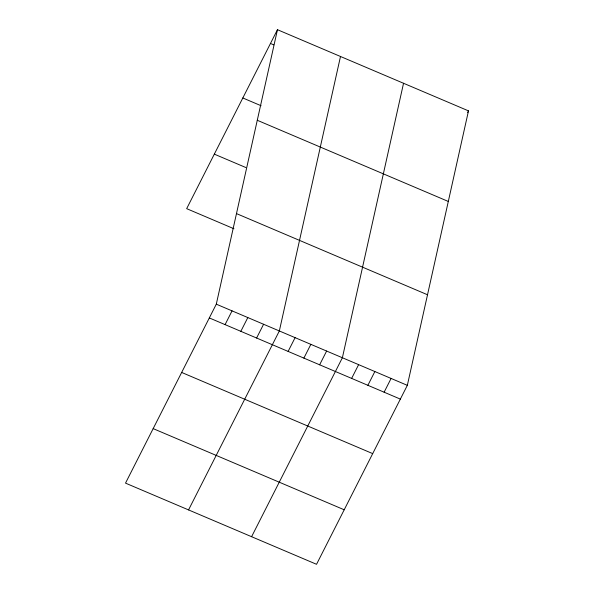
<?xml version="1.0" encoding="UTF-8"?>
<svg xmlns="http://www.w3.org/2000/svg" width="594" height="594" viewBox="0 0 594 594"><rect width="100%" height="100%" fill="white"/><g stroke="black" fill="none" stroke-linecap="round" stroke-linejoin="round"><path stroke-width="0.89" d="M216.298 304.173L277.457 29.7L468.488 110.87L407.336 385.343L316.543 564.3L125.512 483.13L216.298 304.173L407.336 385.343M340.496 56.489L279.343 330.962L188.55 509.912M403.541 83.271L342.382 357.744L251.596 536.701M277.457 29.7L186.665 208.657L233.947 228.749M225.081 324.628L232.061 310.87M240.837 331.326L247.817 317.567M256.601 338.023L263.58 324.265M288.12 351.41L295.099 337.659M303.883 358.108L310.862 344.349M319.639 364.805L326.618 351.047M467.671 112.489L468.488 110.87M351.641 378.4L358.62 364.649M367.879 385.306L374.859 371.547M384.118 392.203L391.097 378.445M270.478 43.459L273.797 44.869M242.82 97.973L261.07 105.725M257.276 120.278L448.307 201.448M214.323 154.143L245.842 167.53M236.479 213.595L427.517 294.765M209.318 317.931L400.356 399.101M181.66 372.445L372.698 453.616M153.163 428.616L344.201 509.786"/></g></svg>
